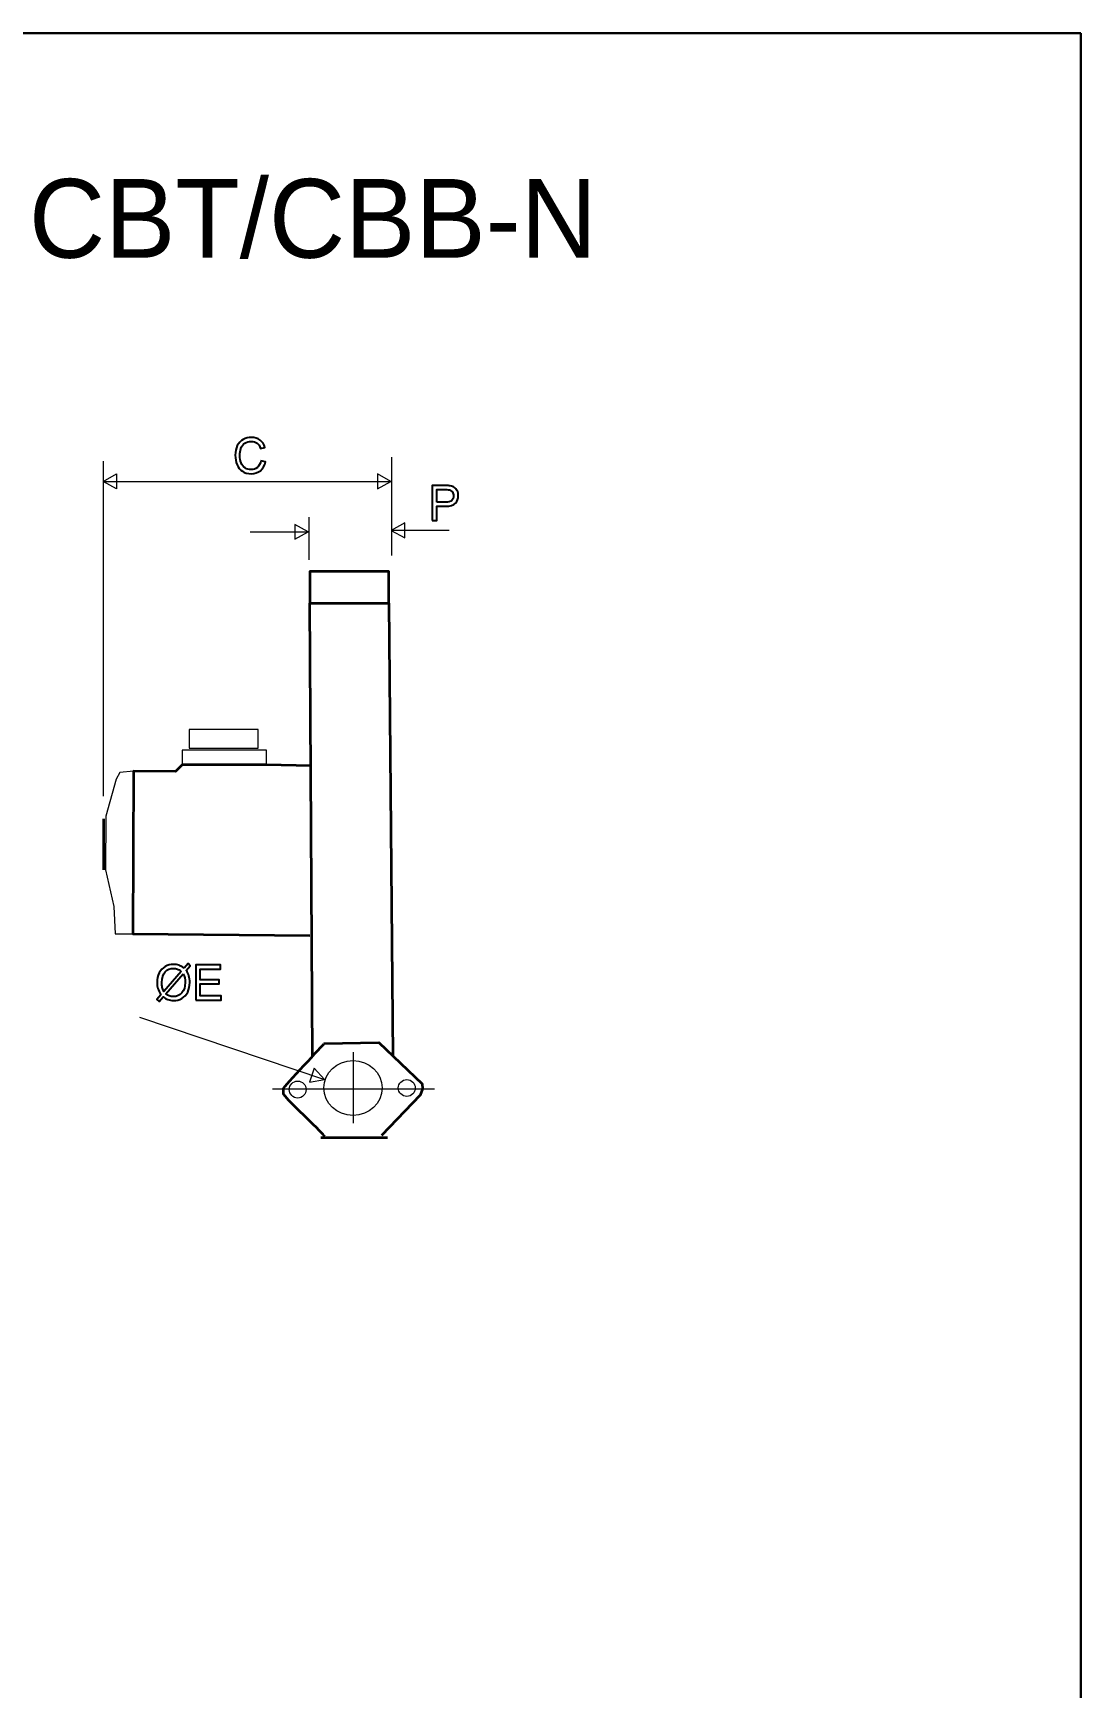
# Model space of a CAD drawing. Header units: inches. Extents: x 3020 to 5920, y 3172 to 5272.
# Drawn here: x 5255 to 5920, y 4222 to 5272 of the extents above; entities that cross this region are included whole.
import ezdxf
from ezdxf.lldxf.tags import DXFTag

# ---------------------------------------------------------------- set-up
doc = ezdxf.new("R2010")
doc.units = ezdxf.units.IN
doc.header["$MEASUREMENT"] = 0
doc.layers.add('Frame', color=7, linetype='Continuous')
doc.layers.add('Layer 1', color=7, linetype='Continuous')
doc.layers.add('Text @ 1', color=162, linetype='Continuous', lineweight=53)
doc.styles.add('Annotative', font='comic.TTF', dxfattribs={"height": 30})
tags = doc.linetypes.add('New Line5', pattern=[0.8, 0.5, -0.3]).pattern_tags.tags
tags[6:7] = [DXFTag(74, 4), DXFTag(75, 0), DXFTag(340, '0'), DXFTag(46, 1.0), DXFTag(50, 0.0), DXFTag(44, 0.0), DXFTag(45, 0.0)]
tags[4:5] = [DXFTag(74, 4), DXFTag(75, 0), DXFTag(340, '0'), DXFTag(46, 1.0), DXFTag(50, 0.0), DXFTag(44, 0.0), DXFTag(45, 0.0)]
tags = doc.linetypes.add('New Line6', pattern=[0.8, 0.5, -0.3]).pattern_tags.tags
tags[6:7] = [DXFTag(74, 4), DXFTag(75, 0), DXFTag(340, '0'), DXFTag(46, 1.0), DXFTag(50, 0.0), DXFTag(44, 0.0), DXFTag(45, 0.0)]
tags[4:5] = [DXFTag(74, 4), DXFTag(75, 0), DXFTag(340, '0'), DXFTag(46, 1.0), DXFTag(50, 0.0), DXFTag(44, 0.0), DXFTag(45, 0.0)]

msp = doc.modelspace()

# ---------------------------------------------------------------- linework, layer by layer
at = {"layer": 'Frame', "linetype": 'Continuous', "lineweight": 30}
for p, q in [((3019.9, 5271.5), (5919.9, 5271.5)), ((5919.9, 5271.5), (5919.9, 3171.5))]:
    msp.add_line(p, q, dxfattribs=at)
at = {"layer": 'Layer 1', "color": 250, "lineweight": 35}
msp.add_lwpolyline([(5430.6, 4909.9), (5480.8, 4909.9), (5480.8, 4929.9), (5430.6, 4929.9), (5430.6, 4909.9)], close=True, dxfattribs=at)
at = {"layer": 'Layer 1', "color": 250, "lineweight": 18}
for points in [[(5354.1, 4817.9), (5397.8, 4817.9), (5397.8, 4829.7), (5354.1, 4829.7), (5354.1, 4817.9)], [(5349.6, 4807.2), (5403.2, 4807.2), (5403.2, 4816.5), (5349.6, 4816.5), (5349.6, 4807.2)]]:
    msp.add_lwpolyline(points, close=True, dxfattribs=at)
for centre, major_axis, ratio in [((5458, 4602.2), (18.5, 0), 0.942598), ((5422.9, 4601.2), (0, 5.35), 1), ((5492.1, 4602.2), (0, 5.35), 1)]:
    msp.add_ellipse(centre, major_axis=major_axis, ratio=ratio, dxfattribs=at)
at = {"layer": 'Layer 1', "color": 250}
for points, knots in [([(5399.6, 5000.2), (5399.6, 5000.2), (5402.5, 4999.5), (5402.5, 4999.5), (5402.5, 4999.5), (5401.9, 4997.1), (5400.8, 4995.2), (5399.2, 4993.9), (5399.2, 4993.9), (5397.6, 4992.7), (5395.7, 4992), (5393.5, 4992), (5393.5, 4992), (5391.1, 4992), (5389.2, 4992.5), (5387.8, 4993.5), (5387.8, 4993.5), (5386.3, 4994.5), (5385.2, 4995.9), (5384.4, 4997.7), (5384.4, 4997.7), (5383.7, 4999.6), (5383.3, 5001.6), (5383.3, 5003.7), (5383.3, 5003.7), (5383.3, 5006), (5383.7, 5008), (5384.6, 5009.8), (5384.6, 5009.8), (5385.4, 5011.5), (5386.7, 5012.8), (5388.3, 5013.7), (5388.3, 5013.7), (5389.9, 5014.6), (5391.6, 5015), (5393.5, 5015), (5393.5, 5015), (5395.7, 5015), (5397.5, 5014.5), (5399, 5013.3), (5399, 5013.3), (5400.5, 5012.2), (5401.5, 5010.6), (5402.1, 5008.5), (5402.1, 5008.5), (5402.1, 5008.5), (5399.3, 5007.9), (5399.3, 5007.9), (5399.3, 5007.9), (5398.8, 5009.5), (5398, 5010.7), (5397.1, 5011.4), (5397.1, 5011.4), (5396.1, 5012.1), (5394.9, 5012.5), (5393.5, 5012.5), (5393.5, 5012.5), (5391.8, 5012.5), (5390.4, 5012.1), (5389.3, 5011.3), (5389.3, 5011.3), (5388.2, 5010.5), (5387.4, 5009.4), (5386.9, 5008), (5386.9, 5008), (5386.5, 5006.6), (5386.2, 5005.2), (5386.2, 5003.7), (5386.2, 5003.7), (5386.2, 5001.8), (5386.5, 5000.2), (5387, 4998.8), (5387, 4998.8), (5387.6, 4997.4), (5388.4, 4996.3), (5389.6, 4995.6), (5389.6, 4995.6), (5390.7, 4994.9), (5391.9, 4994.6), (5393.2, 4994.6), (5393.2, 4994.6), (5394.8, 4994.6), (5396.2, 4995), (5397.3, 4996), (5397.3, 4996), (5398.4, 4996.9), (5399.2, 4998.3), (5399.6, 5000.2)], [0, 0, 0, 0, 0.045455, 0.045455, 0.045455, 0.045455, 0.090909, 0.090909, 0.090909, 0.090909, 0.136364, 0.136364, 0.136364, 0.136364, 0.181818, 0.181818, 0.181818, 0.181818, 0.227273, 0.227273, 0.227273, 0.227273, 0.272727, 0.272727, 0.272727, 0.272727, 0.318182, 0.318182, 0.318182, 0.318182, 0.363636, 0.363636, 0.363636, 0.363636, 0.409091, 0.409091, 0.409091, 0.409091, 0.454545, 0.454545, 0.454545, 0.454545, 0.5, 0.5, 0.5, 0.5, 0.545455, 0.545455, 0.545455, 0.545455, 0.590909, 0.590909, 0.590909, 0.590909, 0.636364, 0.636364, 0.636364, 0.636364, 0.681818, 0.681818, 0.681818, 0.681818, 0.727273, 0.727273, 0.727273, 0.727273, 0.772727, 0.772727, 0.772727, 0.772727, 0.818182, 0.818182, 0.818182, 0.818182, 0.863636, 0.863636, 0.863636, 0.863636, 0.909091, 0.909091, 0.909091, 0.909091, 0.954545, 0.954545, 0.954545, 0.954545, 1, 1, 1, 1]), ([(5508.2, 4962.3), (5508.2, 4962.3), (5508.2, 4984.5), (5508.2, 4984.5), (5508.2, 4984.5), (5508.2, 4984.5), (5516.4, 4984.5), (5516.4, 4984.5), (5516.4, 4984.5), (5517.8, 4984.5), (5518.9, 4984.4), (5519.7, 4984.3), (5519.7, 4984.3), (5520.8, 4984.1), (5521.7, 4983.8), (5522.4, 4983.2), (5522.4, 4983.2), (5523.1, 4982.7), (5523.7, 4982), (5524.1, 4981.1), (5524.1, 4981.1), (5524.6, 4980.2), (5524.8, 4979.2), (5524.8, 4978.1), (5524.8, 4978.1), (5524.8, 4976.2), (5524.2, 4974.6), (5523, 4973.3), (5523, 4973.3), (5521.8, 4972), (5519.7, 4971.3), (5516.7, 4971.3), (5516.7, 4971.3), (5516.7, 4971.3), (5511.1, 4971.3), (5511.1, 4971.3), (5511.1, 4971.3), (5511.1, 4971.3), (5511.1, 4962.3), (5511.1, 4962.3), (5511.1, 4962.3), (5511.1, 4962.3), (5508.2, 4962.3), (5508.2, 4962.3)], [0, 0, 0, 0, 0.090909, 0.090909, 0.090909, 0.090909, 0.181818, 0.181818, 0.181818, 0.181818, 0.272727, 0.272727, 0.272727, 0.272727, 0.363636, 0.363636, 0.363636, 0.363636, 0.454545, 0.454545, 0.454545, 0.454545, 0.545455, 0.545455, 0.545455, 0.545455, 0.636364, 0.636364, 0.636364, 0.636364, 0.727273, 0.727273, 0.727273, 0.727273, 0.818182, 0.818182, 0.818182, 0.818182, 0.909091, 0.909091, 0.909091, 0.909091, 1, 1, 1, 1]), ([(5511.1, 4973.9), (5511.1, 4973.9), (5516.7, 4973.9), (5516.7, 4973.9), (5516.7, 4973.9), (5518.6, 4973.9), (5519.9, 4974.3), (5520.7, 4975), (5520.7, 4975), (5521.4, 4975.7), (5521.8, 4976.7), (5521.8, 4978), (5521.8, 4978), (5521.8, 4978.9), (5521.6, 4979.7), (5521.1, 4980.4), (5521.1, 4980.4), (5520.7, 4981), (5520.1, 4981.5), (5519.3, 4981.7), (5519.3, 4981.7), (5518.8, 4981.8), (5518, 4981.9), (5516.6, 4981.9), (5516.6, 4981.9), (5516.6, 4981.9), (5511.1, 4981.9), (5511.1, 4981.9), (5511.1, 4981.9), (5511.1, 4981.9), (5511.1, 4973.9), (5511.1, 4973.9)], [0, 0, 0, 0, 0.125, 0.125, 0.125, 0.125, 0.25, 0.25, 0.25, 0.25, 0.375, 0.375, 0.375, 0.375, 0.5, 0.5, 0.5, 0.5, 0.625, 0.625, 0.625, 0.625, 0.75, 0.75, 0.75, 0.75, 0.875, 0.875, 0.875, 0.875, 1, 1, 1, 1]), ([(5350.8, 4678.2), (5350.8, 4678.2), (5353.3, 4681.1), (5353.3, 4681.1), (5353.3, 4681.1), (5353.3, 4681.1), (5354.7, 4679.8), (5354.7, 4679.8), (5354.7, 4679.8), (5354.7, 4679.8), (5352.1, 4676.8), (5352.1, 4676.8), (5352.1, 4676.8), (5353, 4675.5), (5353.5, 4674.4), (5353.8, 4673.4), (5353.8, 4673.4), (5354.2, 4672.1), (5354.4, 4670.7), (5354.4, 4669.1), (5354.4, 4669.1), (5354.4, 4666.9), (5354, 4664.8), (5353.1, 4663.1), (5353.1, 4663.1), (5352.2, 4661.3), (5350.9, 4659.9), (5349.3, 4659), (5349.3, 4659), (5347.7, 4658.1), (5346, 4657.7), (5344.1, 4657.7), (5344.1, 4657.7), (5342.8, 4657.7), (5341.5, 4657.9), (5340.4, 4658.3), (5340.4, 4658.3), (5339.6, 4658.6), (5338.6, 4659.1), (5337.5, 4660), (5337.5, 4660), (5337.5, 4660), (5335, 4657.1), (5335, 4657.1), (5335, 4657.1), (5335, 4657.1), (5333.5, 4658.4), (5333.5, 4658.4), (5333.5, 4658.4), (5333.5, 4658.4), (5336.1, 4661.4), (5336.1, 4661.4), (5336.1, 4661.4), (5335.2, 4662.9), (5334.5, 4664.2), (5334.2, 4665.3), (5334.2, 4665.3), (5333.9, 4666.3), (5333.7, 4667.6), (5333.7, 4669.1), (5333.7, 4669.1), (5333.7, 4671.4), (5334.1, 4673.4), (5335, 4675.2), (5335, 4675.2), (5335.9, 4677), (5337.2, 4678.3), (5338.8, 4679.3), (5338.8, 4679.3), (5340.4, 4680.2), (5342.1, 4680.6), (5344.1, 4680.6), (5344.1, 4680.6), (5345.4, 4680.6), (5346.6, 4680.5), (5347.6, 4680.1), (5347.6, 4680.1), (5348.6, 4679.7), (5349.6, 4679.1), (5350.8, 4678.2)], [0, 0, 0, 0, 0.05, 0.05, 0.05, 0.05, 0.1, 0.1, 0.1, 0.1, 0.15, 0.15, 0.15, 0.15, 0.2, 0.2, 0.2, 0.2, 0.25, 0.25, 0.25, 0.25, 0.3, 0.3, 0.3, 0.3, 0.35, 0.35, 0.35, 0.35, 0.4, 0.4, 0.4, 0.4, 0.45, 0.45, 0.45, 0.45, 0.5, 0.5, 0.5, 0.5, 0.55, 0.55, 0.55, 0.55, 0.6, 0.6, 0.6, 0.6, 0.65, 0.65, 0.65, 0.65, 0.7, 0.7, 0.7, 0.7, 0.75, 0.75, 0.75, 0.75, 0.8, 0.8, 0.8, 0.8, 0.85, 0.85, 0.85, 0.85, 0.9, 0.9, 0.9, 0.9, 0.95, 0.95, 0.95, 0.95, 1, 1, 1, 1]), ([(5349, 4676.2), (5348.1, 4676.9), (5347.3, 4677.4), (5346.6, 4677.7), (5346.6, 4677.7), (5345.9, 4678), (5345.1, 4678.1), (5344.1, 4678.1), (5344.1, 4678.1), (5342, 4678.1), (5340.2, 4677.4), (5338.8, 4675.9), (5338.8, 4675.9), (5337.4, 4674.4), (5336.7, 4672.1), (5336.7, 4669.1), (5336.7, 4669.1), (5336.7, 4668), (5336.8, 4666.9), (5337, 4666), (5337, 4666), (5337.1, 4665.4), (5337.5, 4664.5), (5338, 4663.5), (5338, 4663.5), (5338, 4663.5), (5349, 4676.2), (5349, 4676.2)], [0, 0, 0, 0, 0.142857, 0.142857, 0.142857, 0.142857, 0.285714, 0.285714, 0.285714, 0.285714, 0.428571, 0.428571, 0.428571, 0.428571, 0.571429, 0.571429, 0.571429, 0.571429, 0.714286, 0.714286, 0.714286, 0.714286, 0.857143, 0.857143, 0.857143, 0.857143, 1, 1, 1, 1]), ([(5350.2, 4674.6), (5350.2, 4674.6), (5339.2, 4662), (5339.2, 4662), (5339.2, 4662), (5340, 4661.4), (5340.7, 4660.9), (5341.3, 4660.7), (5341.3, 4660.7), (5342.2, 4660.3), (5343.1, 4660.2), (5344.1, 4660.2), (5344.1, 4660.2), (5346.2, 4660.2), (5348, 4661), (5349.4, 4662.5), (5349.4, 4662.5), (5350.8, 4664.1), (5351.5, 4666.3), (5351.5, 4669.1), (5351.5, 4669.1), (5351.5, 4671.2), (5351.1, 4673), (5350.2, 4674.6)], [0, 0, 0, 0, 0.166667, 0.166667, 0.166667, 0.166667, 0.333333, 0.333333, 0.333333, 0.333333, 0.5, 0.5, 0.5, 0.5, 0.666667, 0.666667, 0.666667, 0.666667, 0.833333, 0.833333, 0.833333, 0.833333, 1, 1, 1, 1]), ([(5358.3, 4658), (5358.3, 4658), (5358.3, 4680.3), (5358.3, 4680.3), (5358.3, 4680.3), (5358.3, 4680.3), (5373.9, 4680.3), (5373.9, 4680.3), (5373.9, 4680.3), (5373.9, 4680.3), (5373.9, 4677.6), (5373.9, 4677.6), (5373.9, 4677.6), (5373.9, 4677.6), (5361.1, 4677.6), (5361.1, 4677.6), (5361.1, 4677.6), (5361.1, 4677.6), (5361.1, 4670.8), (5361.1, 4670.8), (5361.1, 4670.8), (5361.1, 4670.8), (5373.1, 4670.8), (5373.1, 4670.8), (5373.1, 4670.8), (5373.1, 4670.8), (5373.1, 4668.2), (5373.1, 4668.2), (5373.1, 4668.2), (5373.1, 4668.2), (5361.1, 4668.2), (5361.1, 4668.2), (5361.1, 4668.2), (5361.1, 4668.2), (5361.1, 4660.7), (5361.1, 4660.7), (5361.1, 4660.7), (5361.1, 4660.7), (5374.4, 4660.7), (5374.4, 4660.7), (5374.4, 4660.7), (5374.4, 4660.7), (5374.4, 4658), (5374.4, 4658), (5374.4, 4658), (5374.4, 4658), (5358.3, 4658), (5358.3, 4658)], [0, 0, 0, 0, 0.083333, 0.083333, 0.083333, 0.083333, 0.166667, 0.166667, 0.166667, 0.166667, 0.25, 0.25, 0.25, 0.25, 0.333333, 0.333333, 0.333333, 0.333333, 0.416667, 0.416667, 0.416667, 0.416667, 0.5, 0.5, 0.5, 0.5, 0.583333, 0.583333, 0.583333, 0.583333, 0.666667, 0.666667, 0.666667, 0.666667, 0.75, 0.75, 0.75, 0.75, 0.833333, 0.833333, 0.833333, 0.833333, 0.916667, 0.916667, 0.916667, 0.916667, 1, 1, 1, 1])]:
    msp.add_open_spline(points, degree=3, knots=knots, dxfattribs=at)
at = {"layer": 'Layer 1', "color": 250, "lineweight": 9}
for points, knots in [([(5399.6, 5000.2), (5399.6, 5000.2), (5402.5, 4999.5), (5402.5, 4999.5), (5402.5, 4999.5), (5401.9, 4997.1), (5400.8, 4995.2), (5399.2, 4993.9), (5399.2, 4993.9), (5397.6, 4992.7), (5395.7, 4992), (5393.5, 4992), (5393.5, 4992), (5391.1, 4992), (5389.2, 4992.5), (5387.8, 4993.5), (5387.8, 4993.5), (5386.3, 4994.5), (5385.2, 4995.9), (5384.4, 4997.7), (5384.4, 4997.7), (5383.7, 4999.6), (5383.3, 5001.6), (5383.3, 5003.7), (5383.3, 5003.7), (5383.3, 5006), (5383.7, 5008), (5384.6, 5009.8), (5384.6, 5009.8), (5385.4, 5011.5), (5386.7, 5012.8), (5388.3, 5013.7), (5388.3, 5013.7), (5389.9, 5014.6), (5391.6, 5015), (5393.5, 5015), (5393.5, 5015), (5395.7, 5015), (5397.5, 5014.5), (5399, 5013.3), (5399, 5013.3), (5400.5, 5012.2), (5401.5, 5010.6), (5402.1, 5008.5), (5402.1, 5008.5), (5402.1, 5008.5), (5399.3, 5007.9), (5399.3, 5007.9), (5399.3, 5007.9), (5398.8, 5009.5), (5398, 5010.7), (5397.1, 5011.4), (5397.1, 5011.4), (5396.1, 5012.1), (5394.9, 5012.5), (5393.5, 5012.5), (5393.5, 5012.5), (5391.8, 5012.5), (5390.4, 5012.1), (5389.3, 5011.3), (5389.3, 5011.3), (5388.2, 5010.5), (5387.4, 5009.4), (5386.9, 5008), (5386.9, 5008), (5386.5, 5006.6), (5386.2, 5005.2), (5386.2, 5003.7), (5386.2, 5003.7), (5386.2, 5001.8), (5386.5, 5000.2), (5387, 4998.8), (5387, 4998.8), (5387.6, 4997.4), (5388.4, 4996.3), (5389.6, 4995.6), (5389.6, 4995.6), (5390.7, 4994.9), (5391.9, 4994.6), (5393.2, 4994.6), (5393.2, 4994.6), (5394.8, 4994.6), (5396.2, 4995), (5397.3, 4996), (5397.3, 4996), (5398.4, 4996.9), (5399.2, 4998.3), (5399.6, 5000.2)], [0, 0, 0, 0, 0.045455, 0.045455, 0.045455, 0.045455, 0.090909, 0.090909, 0.090909, 0.090909, 0.136364, 0.136364, 0.136364, 0.136364, 0.181818, 0.181818, 0.181818, 0.181818, 0.227273, 0.227273, 0.227273, 0.227273, 0.272727, 0.272727, 0.272727, 0.272727, 0.318182, 0.318182, 0.318182, 0.318182, 0.363636, 0.363636, 0.363636, 0.363636, 0.409091, 0.409091, 0.409091, 0.409091, 0.454545, 0.454545, 0.454545, 0.454545, 0.5, 0.5, 0.5, 0.5, 0.545455, 0.545455, 0.545455, 0.545455, 0.590909, 0.590909, 0.590909, 0.590909, 0.636364, 0.636364, 0.636364, 0.636364, 0.681818, 0.681818, 0.681818, 0.681818, 0.727273, 0.727273, 0.727273, 0.727273, 0.772727, 0.772727, 0.772727, 0.772727, 0.818182, 0.818182, 0.818182, 0.818182, 0.863636, 0.863636, 0.863636, 0.863636, 0.909091, 0.909091, 0.909091, 0.909091, 0.954545, 0.954545, 0.954545, 0.954545, 1, 1, 1, 1]), ([(5508.2, 4962.3), (5508.2, 4962.3), (5508.2, 4984.5), (5508.2, 4984.5), (5508.2, 4984.5), (5508.2, 4984.5), (5516.4, 4984.5), (5516.4, 4984.5), (5516.4, 4984.5), (5517.8, 4984.5), (5518.9, 4984.4), (5519.7, 4984.3), (5519.7, 4984.3), (5520.8, 4984.1), (5521.7, 4983.8), (5522.4, 4983.2), (5522.4, 4983.2), (5523.1, 4982.7), (5523.7, 4982), (5524.1, 4981.1), (5524.1, 4981.1), (5524.6, 4980.2), (5524.8, 4979.2), (5524.8, 4978.1), (5524.8, 4978.1), (5524.8, 4976.2), (5524.2, 4974.6), (5523, 4973.3), (5523, 4973.3), (5521.8, 4972), (5519.7, 4971.3), (5516.7, 4971.3), (5516.7, 4971.3), (5516.7, 4971.3), (5511.1, 4971.3), (5511.1, 4971.3), (5511.1, 4971.3), (5511.1, 4971.3), (5511.1, 4962.3), (5511.1, 4962.3), (5511.1, 4962.3), (5511.1, 4962.3), (5508.2, 4962.3), (5508.2, 4962.3)], [0, 0, 0, 0, 0.090909, 0.090909, 0.090909, 0.090909, 0.181818, 0.181818, 0.181818, 0.181818, 0.272727, 0.272727, 0.272727, 0.272727, 0.363636, 0.363636, 0.363636, 0.363636, 0.454545, 0.454545, 0.454545, 0.454545, 0.545455, 0.545455, 0.545455, 0.545455, 0.636364, 0.636364, 0.636364, 0.636364, 0.727273, 0.727273, 0.727273, 0.727273, 0.818182, 0.818182, 0.818182, 0.818182, 0.909091, 0.909091, 0.909091, 0.909091, 1, 1, 1, 1]), ([(5511.1, 4973.9), (5511.1, 4973.9), (5516.7, 4973.9), (5516.7, 4973.9), (5516.7, 4973.9), (5518.6, 4973.9), (5519.9, 4974.3), (5520.7, 4975), (5520.7, 4975), (5521.4, 4975.7), (5521.8, 4976.7), (5521.8, 4978), (5521.8, 4978), (5521.8, 4978.9), (5521.6, 4979.7), (5521.1, 4980.4), (5521.1, 4980.4), (5520.7, 4981), (5520.1, 4981.5), (5519.3, 4981.7), (5519.3, 4981.7), (5518.8, 4981.8), (5518, 4981.9), (5516.6, 4981.9), (5516.6, 4981.9), (5516.6, 4981.9), (5511.1, 4981.9), (5511.1, 4981.9), (5511.1, 4981.9), (5511.1, 4981.9), (5511.1, 4973.9), (5511.1, 4973.9)], [0, 0, 0, 0, 0.125, 0.125, 0.125, 0.125, 0.25, 0.25, 0.25, 0.25, 0.375, 0.375, 0.375, 0.375, 0.5, 0.5, 0.5, 0.5, 0.625, 0.625, 0.625, 0.625, 0.75, 0.75, 0.75, 0.75, 0.875, 0.875, 0.875, 0.875, 1, 1, 1, 1]), ([(5350.8, 4678.2), (5350.8, 4678.2), (5353.3, 4681.1), (5353.3, 4681.1), (5353.3, 4681.1), (5353.3, 4681.1), (5354.7, 4679.8), (5354.7, 4679.8), (5354.7, 4679.8), (5354.7, 4679.8), (5352.1, 4676.8), (5352.1, 4676.8), (5352.1, 4676.8), (5353, 4675.5), (5353.5, 4674.4), (5353.8, 4673.4), (5353.8, 4673.4), (5354.2, 4672.1), (5354.4, 4670.7), (5354.4, 4669.1), (5354.4, 4669.1), (5354.4, 4666.9), (5354, 4664.8), (5353.1, 4663.1), (5353.1, 4663.1), (5352.2, 4661.3), (5350.9, 4659.9), (5349.3, 4659), (5349.3, 4659), (5347.7, 4658.1), (5346, 4657.7), (5344.1, 4657.7), (5344.1, 4657.7), (5342.8, 4657.7), (5341.5, 4657.9), (5340.4, 4658.3), (5340.4, 4658.3), (5339.6, 4658.6), (5338.6, 4659.1), (5337.5, 4660), (5337.5, 4660), (5337.5, 4660), (5335, 4657.1), (5335, 4657.1), (5335, 4657.1), (5335, 4657.1), (5333.5, 4658.4), (5333.5, 4658.4), (5333.5, 4658.4), (5333.5, 4658.4), (5336.1, 4661.4), (5336.1, 4661.4), (5336.1, 4661.4), (5335.2, 4662.9), (5334.5, 4664.2), (5334.2, 4665.3), (5334.2, 4665.3), (5333.9, 4666.3), (5333.7, 4667.6), (5333.7, 4669.1), (5333.7, 4669.1), (5333.7, 4671.4), (5334.1, 4673.4), (5335, 4675.2), (5335, 4675.2), (5335.9, 4677), (5337.2, 4678.3), (5338.8, 4679.3), (5338.8, 4679.3), (5340.4, 4680.2), (5342.1, 4680.6), (5344.1, 4680.6), (5344.1, 4680.6), (5345.4, 4680.6), (5346.6, 4680.5), (5347.6, 4680.1), (5347.6, 4680.1), (5348.6, 4679.7), (5349.6, 4679.1), (5350.8, 4678.2)], [0, 0, 0, 0, 0.05, 0.05, 0.05, 0.05, 0.1, 0.1, 0.1, 0.1, 0.15, 0.15, 0.15, 0.15, 0.2, 0.2, 0.2, 0.2, 0.25, 0.25, 0.25, 0.25, 0.3, 0.3, 0.3, 0.3, 0.35, 0.35, 0.35, 0.35, 0.4, 0.4, 0.4, 0.4, 0.45, 0.45, 0.45, 0.45, 0.5, 0.5, 0.5, 0.5, 0.55, 0.55, 0.55, 0.55, 0.6, 0.6, 0.6, 0.6, 0.65, 0.65, 0.65, 0.65, 0.7, 0.7, 0.7, 0.7, 0.75, 0.75, 0.75, 0.75, 0.8, 0.8, 0.8, 0.8, 0.85, 0.85, 0.85, 0.85, 0.9, 0.9, 0.9, 0.9, 0.95, 0.95, 0.95, 0.95, 1, 1, 1, 1]), ([(5349, 4676.2), (5348.1, 4676.9), (5347.3, 4677.4), (5346.6, 4677.7), (5346.6, 4677.7), (5345.9, 4678), (5345.1, 4678.1), (5344.1, 4678.1), (5344.1, 4678.1), (5342, 4678.1), (5340.2, 4677.4), (5338.8, 4675.9), (5338.8, 4675.9), (5337.4, 4674.4), (5336.7, 4672.1), (5336.7, 4669.1), (5336.7, 4669.1), (5336.7, 4668), (5336.8, 4666.9), (5337, 4666), (5337, 4666), (5337.1, 4665.4), (5337.5, 4664.5), (5338, 4663.5), (5338, 4663.5), (5338, 4663.5), (5349, 4676.2), (5349, 4676.2)], [0, 0, 0, 0, 0.142857, 0.142857, 0.142857, 0.142857, 0.285714, 0.285714, 0.285714, 0.285714, 0.428571, 0.428571, 0.428571, 0.428571, 0.571429, 0.571429, 0.571429, 0.571429, 0.714286, 0.714286, 0.714286, 0.714286, 0.857143, 0.857143, 0.857143, 0.857143, 1, 1, 1, 1]), ([(5350.2, 4674.6), (5350.2, 4674.6), (5339.2, 4662), (5339.2, 4662), (5339.2, 4662), (5340, 4661.4), (5340.7, 4660.9), (5341.3, 4660.7), (5341.3, 4660.7), (5342.2, 4660.3), (5343.1, 4660.2), (5344.1, 4660.2), (5344.1, 4660.2), (5346.2, 4660.2), (5348, 4661), (5349.4, 4662.5), (5349.4, 4662.5), (5350.8, 4664.1), (5351.5, 4666.3), (5351.5, 4669.1), (5351.5, 4669.1), (5351.5, 4671.2), (5351.1, 4673), (5350.2, 4674.6)], [0, 0, 0, 0, 0.166667, 0.166667, 0.166667, 0.166667, 0.333333, 0.333333, 0.333333, 0.333333, 0.5, 0.5, 0.5, 0.5, 0.666667, 0.666667, 0.666667, 0.666667, 0.833333, 0.833333, 0.833333, 0.833333, 1, 1, 1, 1]), ([(5358.3, 4658), (5358.3, 4658), (5358.3, 4680.3), (5358.3, 4680.3), (5358.3, 4680.3), (5358.3, 4680.3), (5373.9, 4680.3), (5373.9, 4680.3), (5373.9, 4680.3), (5373.9, 4680.3), (5373.9, 4677.6), (5373.9, 4677.6), (5373.9, 4677.6), (5373.9, 4677.6), (5361.1, 4677.6), (5361.1, 4677.6), (5361.1, 4677.6), (5361.1, 4677.6), (5361.1, 4670.8), (5361.1, 4670.8), (5361.1, 4670.8), (5361.1, 4670.8), (5373.1, 4670.8), (5373.1, 4670.8), (5373.1, 4670.8), (5373.1, 4670.8), (5373.1, 4668.2), (5373.1, 4668.2), (5373.1, 4668.2), (5373.1, 4668.2), (5361.1, 4668.2), (5361.1, 4668.2), (5361.1, 4668.2), (5361.1, 4668.2), (5361.1, 4660.7), (5361.1, 4660.7), (5361.1, 4660.7), (5361.1, 4660.7), (5374.4, 4660.7), (5374.4, 4660.7), (5374.4, 4660.7), (5374.4, 4660.7), (5374.4, 4658), (5374.4, 4658), (5374.4, 4658), (5374.4, 4658), (5358.3, 4658), (5358.3, 4658)], [0, 0, 0, 0, 0.083333, 0.083333, 0.083333, 0.083333, 0.166667, 0.166667, 0.166667, 0.166667, 0.25, 0.25, 0.25, 0.25, 0.333333, 0.333333, 0.333333, 0.333333, 0.416667, 0.416667, 0.416667, 0.416667, 0.5, 0.5, 0.5, 0.5, 0.583333, 0.583333, 0.583333, 0.583333, 0.666667, 0.666667, 0.666667, 0.666667, 0.75, 0.75, 0.75, 0.75, 0.833333, 0.833333, 0.833333, 0.833333, 0.916667, 0.916667, 0.916667, 0.916667, 1, 1, 1, 1])]:
    msp.add_open_spline(points, degree=3, knots=knots, dxfattribs=at)
at = {"layer": 'Layer 1', "color": 250, "lineweight": 18}
for points in [[(5299.5, 4999.9), (5299.5, 4999.9), (5299.5, 4787.3), (5299.5, 4787.3)], [(5482.4, 5002.4), (5482.4, 5002.4), (5482.4, 4940.1), (5482.4, 4940.1)], [(5299.5, 4987.1), (5299.5, 4987.1), (5482, 4987.1), (5482, 4987.1)], [(5429.9, 4964.3), (5429.9, 4964.3), (5429.9, 4937.3), (5429.9, 4937.3)], [(5519.1, 4956), (5519.1, 4956), (5482.3, 4956), (5482.3, 4956)], [(5392.8, 4955.1), (5392.8, 4955.1), (5429.5, 4955.1), (5429.5, 4955.1)], [(5322.5, 4647.1), (5322.5, 4647.1), (5439.9, 4607.6), (5439.9, 4607.6)], [(5440, 4570.8), (5440, 4570.8), (5440, 4572.1), (5440, 4572.1)]]:
    msp.add_open_spline(points, degree=3, dxfattribs=at)
for points, knots in [([(5308, 4991.8), (5308, 4991.8), (5299.5, 4987.1), (5299.5, 4987.1), (5299.5, 4987.1), (5299.5, 4987.1), (5308, 4982.4), (5308, 4982.4), (5308, 4982.4), (5308, 4982.4), (5308, 4991.8), (5308, 4991.8)], [0, 0, 0, 0, 0.333333, 0.333333, 0.333333, 0.333333, 0.666667, 0.666667, 0.666667, 0.666667, 1, 1, 1, 1]), ([(5473.5, 4991.8), (5473.5, 4991.8), (5482, 4987.1), (5482, 4987.1), (5482, 4987.1), (5482, 4987.1), (5473.5, 4982.4), (5473.5, 4982.4), (5473.5, 4982.4), (5473.5, 4982.4), (5473.5, 4991.8), (5473.5, 4991.8)], [0, 0, 0, 0, 0.333333, 0.333333, 0.333333, 0.333333, 0.666667, 0.666667, 0.666667, 0.666667, 1, 1, 1, 1]), ([(5421, 4959.8), (5421, 4959.8), (5429.5, 4955.1), (5429.5, 4955.1), (5429.5, 4955.1), (5429.5, 4955.1), (5421, 4950.4), (5421, 4950.4), (5421, 4950.4), (5421, 4950.4), (5421, 4959.8), (5421, 4959.8)], [0, 0, 0, 0, 0.333333, 0.333333, 0.333333, 0.333333, 0.666667, 0.666667, 0.666667, 0.666667, 1, 1, 1, 1]), ([(5490.8, 4951.3), (5490.8, 4951.3), (5482.3, 4956), (5482.3, 4956), (5482.3, 4956), (5482.3, 4956), (5490.8, 4960.7), (5490.8, 4960.7), (5490.8, 4960.7), (5490.8, 4960.7), (5490.8, 4951.3), (5490.8, 4951.3)], [0, 0, 0, 0, 0.333333, 0.333333, 0.333333, 0.333333, 0.666667, 0.666667, 0.666667, 0.666667, 1, 1, 1, 1]), ([(5318.7, 4803.3), (5318.7, 4803.3), (5310.1, 4802.4), (5310.1, 4802.4), (5310.1, 4802.4), (5310.1, 4802.4), (5307.8, 4798.1), (5307.8, 4798.1), (5307.8, 4798.1), (5307.8, 4798.1), (5301.2, 4774.7), (5301.2, 4774.7), (5301.2, 4774.7), (5301.2, 4774.7), (5301, 4740.6), (5301, 4740.6), (5301, 4740.6), (5301, 4740.6), (5306.2, 4717.4), (5306.2, 4717.4), (5306.2, 4717.4), (5306.2, 4717.4), (5307.1, 4700), (5307.1, 4700), (5307.1, 4700), (5307.1, 4700), (5318.2, 4700), (5318.2, 4700)], [0, 0, 0, 0, 0.142857, 0.142857, 0.142857, 0.142857, 0.285714, 0.285714, 0.285714, 0.285714, 0.428571, 0.428571, 0.428571, 0.428571, 0.571429, 0.571429, 0.571429, 0.571429, 0.714286, 0.714286, 0.714286, 0.714286, 0.857143, 0.857143, 0.857143, 0.857143, 1, 1, 1, 1]), ([(5433.3, 4614.7), (5433.3, 4614.7), (5439.9, 4607.6), (5439.9, 4607.6), (5439.9, 4607.6), (5439.9, 4607.6), (5430.3, 4605.9), (5430.3, 4605.9), (5430.3, 4605.9), (5430.3, 4605.9), (5433.3, 4614.7), (5433.3, 4614.7)], [0, 0, 0, 0, 0.333333, 0.333333, 0.333333, 0.333333, 0.666667, 0.666667, 0.666667, 0.666667, 1, 1, 1, 1])]:
    msp.add_open_spline(points, degree=3, knots=knots, dxfattribs=at)
at = {"layer": 'Layer 1', "color": 250, "lineweight": 35}
for points, knots in [([(5432.3, 4622.4), (5432.3, 4622.4), (5430.6, 4909.9), (5430.6, 4909.9), (5430.6, 4909.9), (5430.6, 4909.9), (5480.8, 4909.9), (5480.8, 4909.9), (5480.8, 4909.9), (5480.8, 4909.9), (5483.2, 4622.7), (5483.2, 4622.7)], [0, 0, 0, 0, 0.333333, 0.333333, 0.333333, 0.333333, 0.666667, 0.666667, 0.666667, 0.666667, 1, 1, 1, 1]), ([(5431.2, 4806.7), (5431.2, 4806.7), (5403.2, 4807.2), (5403.2, 4807.2), (5403.2, 4807.2), (5403.2, 4807.2), (5349.6, 4807.2), (5349.6, 4807.2), (5349.6, 4807.2), (5349.6, 4807.2), (5345.3, 4803.1), (5345.3, 4803.1), (5345.3, 4803.1), (5345.3, 4803.1), (5318.7, 4803.3), (5318.7, 4803.3), (5318.7, 4803.3), (5318.7, 4803.3), (5318.2, 4700), (5318.2, 4700), (5318.2, 4700), (5318.2, 4700), (5430.7, 4699), (5430.7, 4699)], [0, 0, 0, 0, 0.166667, 0.166667, 0.166667, 0.166667, 0.333333, 0.333333, 0.333333, 0.333333, 0.5, 0.5, 0.5, 0.5, 0.666667, 0.666667, 0.666667, 0.666667, 0.833333, 0.833333, 0.833333, 0.833333, 1, 1, 1, 1]), ([(5440, 4571.5), (5440, 4572.1), (5417.3, 4594.2), (5417.3, 4594.2), (5417.3, 4594.2), (5417.3, 4594.2), (5413.9, 4598.3), (5413.9, 4598.3), (5413.9, 4598.3), (5413.9, 4598.3), (5413.9, 4600.6), (5413.9, 4601.7), (5413.9, 4601.7), (5413.9, 4602.9), (5439.8, 4630.4), (5439.8, 4630.4), (5439.8, 4630.4), (5439.8, 4630.4), (5474.4, 4631.1), (5474.4, 4631.1), (5474.4, 4631.1), (5474.4, 4631.1), (5501.9, 4604.9), (5501.9, 4604.9), (5501.9, 4604.9), (5501.9, 4604.9), (5502.1, 4601.7), (5502.1, 4601.7), (5502.1, 4601.7), (5502.1, 4601.7), (5500.7, 4597.6), (5500.7, 4597.6), (5500.7, 4597.6), (5500.7, 4597.6), (5476, 4572.1), (5476, 4572.1)], [0, 0, 0, 0, 0.111111, 0.111111, 0.111111, 0.111111, 0.222222, 0.222222, 0.222222, 0.222222, 0.333333, 0.333333, 0.333333, 0.333333, 0.444444, 0.444444, 0.444444, 0.444444, 0.555556, 0.555556, 0.555556, 0.555556, 0.666667, 0.666667, 0.666667, 0.666667, 0.777778, 0.777778, 0.777778, 0.777778, 0.888889, 0.888889, 0.888889, 0.888889, 1, 1, 1, 1])]:
    msp.add_open_spline(points, degree=3, knots=knots, dxfattribs=at)
for points in [[(5299.6, 4772.9), (5299.6, 4772.9), (5299.6, 4740.6), (5299.6, 4740.6)], [(5437.5, 4570.8), (5437.5, 4570.8), (5479.8, 4570.8), (5479.8, 4570.8)]]:
    msp.add_open_spline(points, degree=3, dxfattribs=at)
at = {"layer": 'Layer 1', "color": 250, "linetype": 'New Line6', "lineweight": 18}
msp.add_open_spline([(5458, 4625), (5458, 4625), (5458, 4579.8), (5458, 4579.8)], degree=3, dxfattribs=at)
at = {"layer": 'Layer 1', "color": 250, "linetype": 'New Line5', "lineweight": 18}
msp.add_open_spline([(5407, 4601.7), (5407, 4601.7), (5509.6, 4601.7), (5509.6, 4601.7)], degree=3, dxfattribs=at)

# ---------------------------------------------------------------- texts
at = {"layer": 'Text @ 1', "linetype": 'Continuous', "lineweight": 50, "style": 'Annotative'}
msp.add_text('CBT/CBB-N', height=50, dxfattribs=at).set_placement((5252.4, 5129))

doc.saveas('drawing.dxf')
